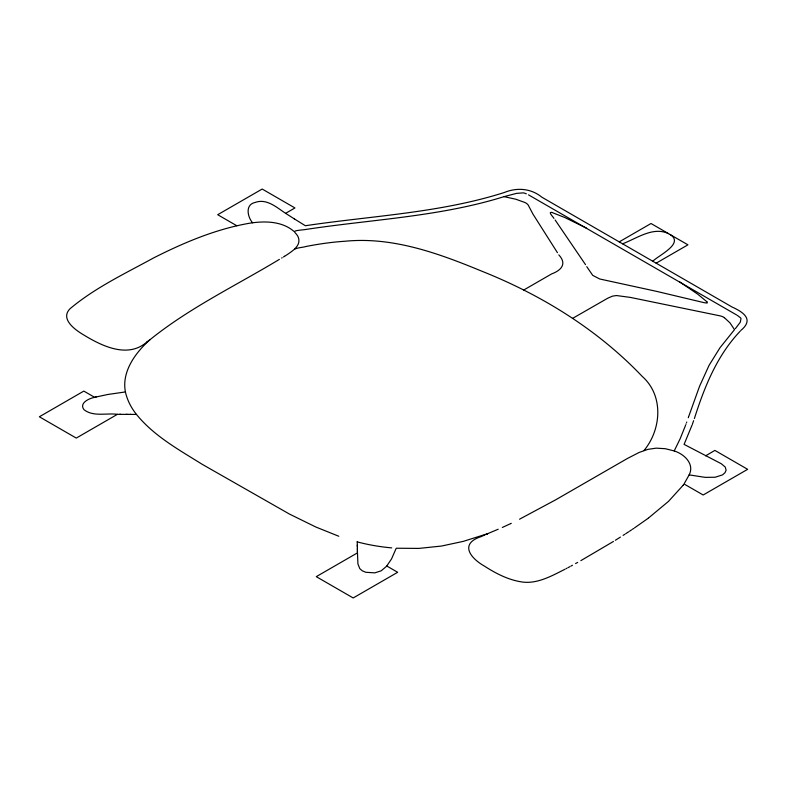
<?xml version="1.0" encoding="UTF-8"?>
<svg xmlns="http://www.w3.org/2000/svg" width="787" height="787" viewBox="0 0 787 787"><rect width="100%" height="100%" fill="white"/><g stroke="black" fill="none" stroke-linecap="round" stroke-linejoin="round"><path stroke-width="1.18" d="M688.625 416.707L699.554 386.279L709.097 365.296L719.987 347.736L734.497 329.655L730.021 322.916L724.394 317.692M688.448 417.218L688.271 417.72M694.39 418.536C704.404 387.066 717.036 355.419 740.213 331.17M693.632 420.691L692.422 424.095M686.579 422.53L686.756 422.019M685.939 424.301L686.116 423.79M692.117 424.941L684.09 444.389L721.236 463.71L725.221 467.025L726.106 470.213L725.024 472.653L722.564 474.866L715.176 477.247L705.182 477.365L689.156 474.876L684.041 483.975L703.175 494.993L747.65 469.318L714.881 450.4L705.644 455.83M685.566 425.305L680.184 438.674L674.203 450.941L665.29 448.698L656.171 448.147L647.888 449.367L639.113 452.466L627.367 458.506L555.583 499.873L519.538 519.204M689.156 474.876C694.724 464.202 684.533 454.148 674.262 450.971M643.992 450.538C661.395 429.505 663.962 395.625 642.241 376.432C597.943 329.891 542.194 295.371 482.756 271.574C439.205 253.571 393.008 236.503 345.021 241.245C331.986 242.081 319.03 243.94 306.222 246.449C302.08 247.728 295.43 247.551 293.02 250.394C291.406 251.761 287.973 254.191 284.943 256.041M338.794 536.252L315.872 527.034L289.459 514.068L202.131 464.271C178.954 449.77 153.937 436.018 136.466 414.424A130.14 75.139 0 0 1 127.012 397.504C118.748 375.222 134.429 353.304 150.494 339.295C189.992 307.55 236.208 285.455 279.375 259.376M683.165 485.185L683.549 484.654M682.998 485.412L668.537 501.349L648.645 517.885M357.387 550.959L357.918 563.935L359.797 568.647L362.227 570.772L365.807 572.287L374.838 572.857L381.203 570.811L386.565 566.276L391.542 558.927L396.225 548.234L418.92 548.401L441.497 546.05L463.277 541.377L487.625 533.694M740.852 330.442C754.113 319.542 743.813 312.35 731.979 306.969L541.849 197.203C531.117 188.339 516.902 187.286 504.349 192.49C439.894 213.011 371.818 215.786 305.356 225.731L294.328 218.894M735.324 328.7L740.262 322.257L741.01 318.656A6.089 3.522 0 0 0 740.508 317.83L737.557 315.548M294.712 248.879C296.935 246.784 299.08 243.832 298.912 240.537C298.775 231.289 286.242 231.476 304.441 229.666C371.11 219.416 439.49 216.848 504.27 196.573M150.11 339.591L148.359 340.899M148.261 340.978L147.12 341.814M648.242 518.18L647.032 519.076M646.619 519.381L634.499 527.9M147.189 341.755C127.937 359.02 101.621 345.936 83.225 334.642C75.09 329.832 59.95 318.951 69.964 308.799C94.971 287.737 125.044 273.591 153.573 257.939C183.873 242.612 215.677 229.155 249.292 223.272C264.235 220.862 281.913 220.94 293.964 231.398M652.787 261.254C658.601 255.263 685.585 243.006 669.255 234.034C653.643 225.82 637.008 238.382 622.556 243.803M633.692 528.441L632.473 529.267M631.656 529.808L629.57 531.195M628.734 531.746L625.734 533.694M624.868 534.265L623.107 535.386M620.422 537.098L615.345 540.276M284.619 256.247L283.428 256.975M613.457 541.446L580.845 560.639M282.189 257.713L281.648 258.038M252.558 222.8C247.472 216.838 244.914 204.502 255.234 202.426C266.783 198.255 276.709 207.493 285.612 213.336L294.938 207.955L262.179 189.037L217.694 214.713L236.818 225.751M120.765 414.346L117.42 414.326L76.27 438.084L39.35 416.776L83.825 391.09L94.696 397.366L95.463 397.16M523.68 290.059L551.707 273.876C561.456 270.295 567.122 263.694 558.809 254.89M619.212 241.875L651.016 223.508L668.586 233.67M656.132 263.183L687.936 244.826L670.337 234.683M572.661 318.342L607.751 298.204L612.453 296.158L616.437 295.538L630.367 297.407L719.839 315.813A10.802 6.237 0 0 1 724.414 317.682M357.416 552.897L316.266 576.655L353.186 597.963L397.671 572.287L386.801 566.01M577.668 562.41L575.572 563.571M572.464 565.263L570.939 566.089M569.926 566.64L567.919 567.712M566.925 568.234L565.951 568.745M564.977 569.257C551.116 576.202 535.967 584.928 519.853 581.613C507.035 579.281 495.279 573.103 484.428 566.109C470.685 558.367 458.811 543.778 481.319 536.547M511.284 523.335L510.665 523.63M510.251 523.827L502.322 527.457M482.028 536.213L482.834 535.839M483.208 535.662L484.133 535.239M484.32 535.16L485.185 534.767M485.933 534.432L487.192 533.881L486.415 534.225M487.379 533.802L498.191 529.228M94.893 397.317C89.728 398.114 78.67 402.914 83.983 409.673C93.24 417.071 106.688 412.85 117.42 414.326M95.266 397.209L96.181 396.963M95.66 397.101L107.77 394.484L125.487 391.926M125.93 414.375L126.737 414.385M127.543 414.385L136.466 414.424M128.065 414.385L119.614 414.346M130.062 414.395L130.927 414.405M551.638 212.362C547.673 211.664 553.34 217.035 553.94 218.373M551.766 212.392L564.791 217.517L586.64 228.2M357.062 541.849L357.249 541.899A130.74 75.483 0 0 0 391.719 547.89M526.346 193.828L524.604 193.169A6.08 3.512 0 0 0 523.227 192.874L516.498 193.376L504.044 196.642L515.77 199.209L524.811 202.456A10.802 6.237 0 0 1 528.195 205.053L533.006 214.182L557.442 252.696M528.52 194.861L736.878 315.105M294.525 219.022L285.612 213.336M679.811 281.992L697.833 294.249L706.982 301.834M555.14 219.986L585.518 264.658M707.169 302.08L707.11 303.054L704.345 302.72L656.289 291.298L599.694 278.982L592.719 275.352L586.758 266.655M357.347 548.411L357.367 549.975M357.367 549.739L357.396 551.628M357.249 541.899L357.318 546.572M357.298 545.096L357.308 545.598M357.318 546.404L357.347 548.519"/></g></svg>
